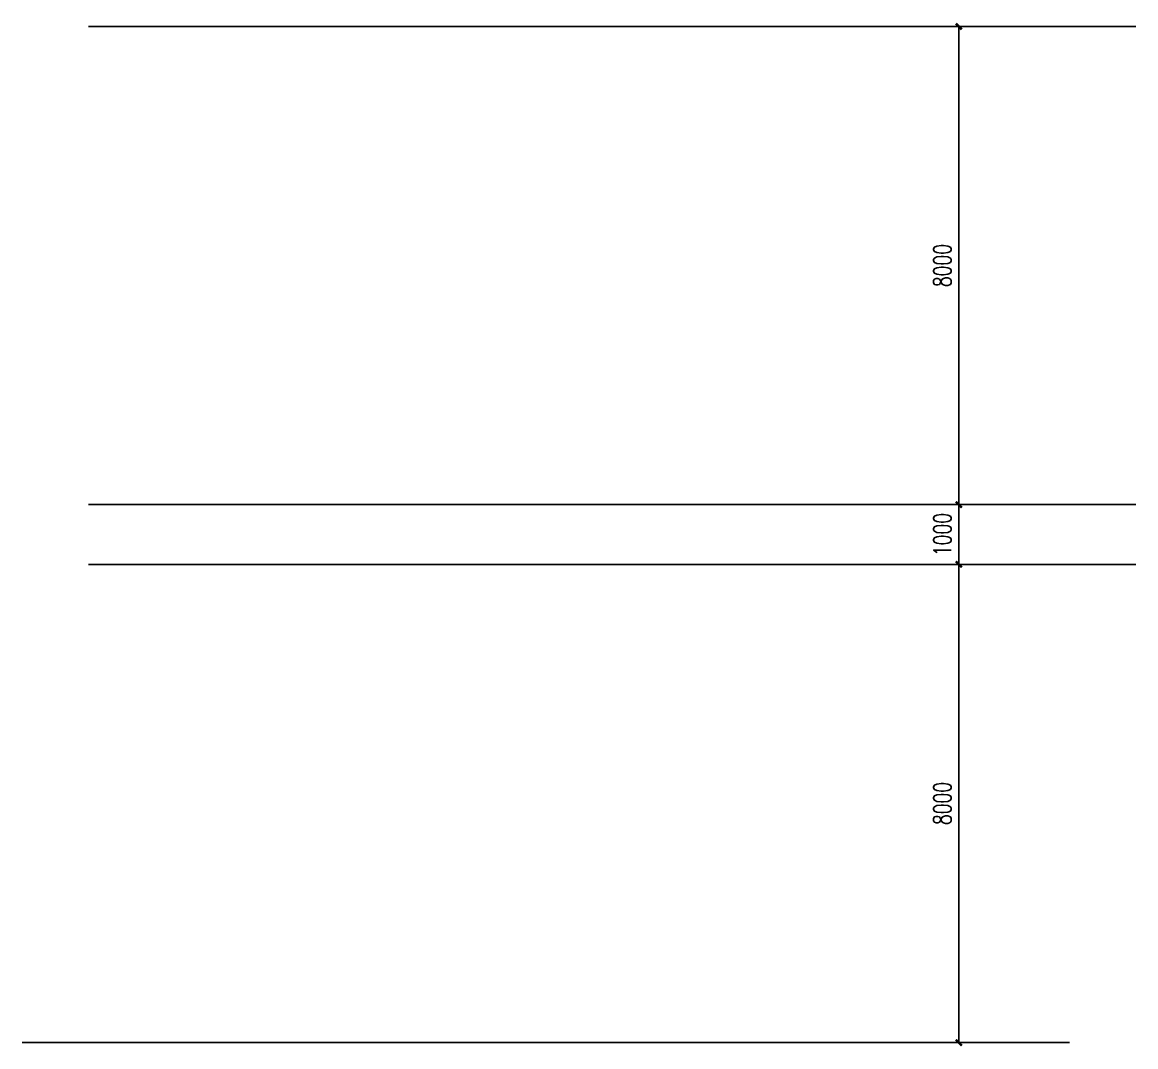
# Model space of a CAD drawing. Extents: x -1899985 to 1774885, y 556286 to 2175695.
# Drawn here: x -577545 to -558905, y 568187 to 585327 of the extents above; entities that cross this region are included whole.
import ezdxf

# ---------------------------------------------------------------- set-up
doc = ezdxf.new("R2010")
doc.units = 0
doc.header["$LTSCALE"] = 10
doc.header["$MEASUREMENT"] = 0
doc.linetypes.add('20剖面图$0$DASH', pattern=[0.35, 0.25, -0.1])
doc.layers.get('Defpoints').update_dxf_attribs({"color": 210})
for name, color, linetype in [('20剖面图$0$A-AXIS-D', 1, 'Continuous'), ('20剖面图$0$A-LIN-V', 9, 'Continuous'), ('A-LIN-V', 9, 'Continuous')]:
    doc.layers.add(name, color=color, linetype=linetype)
doc.styles.add('20剖面图$0$_TCH_DIM_T3', font='SIMPLEX', dxfattribs={"width": 0.705882, "bigfont": 'GBCBIG'})
doc.dimstyles.new('20剖面图$0$_TCH_ARCH&&100', dxfattribs={"dimtxt": 297.5, "dimasz": 100, "dimexe": 100, "dimexo": 100, "dimgap": 126.25, "dimtad": 1, "dimdec": 0, "dimzin": 0, "dimdsep": 46, "dimtxsty": '20剖面图$0$_TCH_DIM_T3', "dimblk": '20剖面图$0$_ArchTick', "dimcen": 0.09, "dimclrt": 7, "dimazin": 2, "dimtfac": 1, "dimtdec": 0, "dimtix": 1, "dimtmove": 2, "dimatfit": 3, "dimfxl": 1, "dimtolj": 1, "dimtzin": 0, "dimarcsym": 0})

# ---------------------------------------------------------------- blocks, each defined once
blk = doc.blocks.new('20剖面图$0$_ArchTick')
at = {"color": 0, "linetype": 'ByBlock', "const_width": 0.4}
blk.add_lwpolyline([(-0.5, -0.5), (0.5, 0.5)], dxfattribs=at)
blk = doc.blocks.new('*D591')
at = {"layer": '20剖面图$0$A-AXIS-D', "color": 0, "linetype": '20剖面图$0$DASH', "lineweight": -2, "transparency": 16777216}
for p, q in [((-566800, 576257), (-565467, 576257)), ((-565567, 568257), (-565567, 576257)), ((-566800, 568257), (-565467, 568257))]:
    blk.add_line(p, q, dxfattribs=at)
at = {"layer": 'Defpoints', "color": 0, "linetype": '20剖面图$0$DASH', "transparency": 16777216}
for p in [(-566900, 576257), (-565567, 576257), (-566900, 568257)]:
    blk.add_point(p, dxfattribs=at)
at = {"layer": '20剖面图$0$A-AXIS-D', "color": 0, "linetype": '20剖面图$0$DASH', "lineweight": -2, "transparency": 16777216, "xscale": 100, "yscale": 100, "zscale": 100}
for p, rotation in [((-565567, 576257), 90), ((-565567, 568257), 270)]:
    blk.add_blockref('20剖面图$0$_ArchTick', p, dxfattribs=dict(at, rotation=rotation))
at = {"layer": '20剖面图$0$A-AXIS-D', "color": 7, "linetype": '20剖面图$0$DASH', "transparency": 16777216, "insert": (-565842, 572257), "char_height": 297.5, "attachment_point": 5, "rotation": 90, "style": '20剖面图$0$_TCH_DIM_T3'}
blk.add_mtext('\\A1;8000', dxfattribs=at)
blk = doc.blocks.new('*D592')
at = {"layer": '20剖面图$0$A-AXIS-D', "color": 0, "linetype": '20剖面图$0$DASH', "lineweight": -2, "transparency": 16777216}
for p, q in [((-566800, 577257), (-565467, 577257)), ((-565567, 576257), (-565567, 577257)), ((-566800, 576257), (-565467, 576257))]:
    blk.add_line(p, q, dxfattribs=at)
at = {"layer": 'Defpoints', "color": 0, "linetype": '20剖面图$0$DASH', "transparency": 16777216}
for p in [(-566900, 577257), (-565567, 577257), (-566900, 576257)]:
    blk.add_point(p, dxfattribs=at)
at = {"layer": '20剖面图$0$A-AXIS-D', "color": 0, "linetype": '20剖面图$0$DASH', "lineweight": -2, "transparency": 16777216, "xscale": 100, "yscale": 100, "zscale": 100}
for p, rotation in [((-565567, 577257), 90), ((-565567, 576257), 270)]:
    blk.add_blockref('20剖面图$0$_ArchTick', p, dxfattribs=dict(at, rotation=rotation))
at = {"layer": '20剖面图$0$A-AXIS-D', "color": 7, "linetype": '20剖面图$0$DASH', "transparency": 16777216, "insert": (-565842, 576757), "char_height": 297.5, "attachment_point": 5, "rotation": 90, "style": '20剖面图$0$_TCH_DIM_T3'}
blk.add_mtext('\\A1;1000', dxfattribs=at)
blk = doc.blocks.new('*D593')
at = {"layer": '20剖面图$0$A-AXIS-D', "color": 0, "linetype": '20剖面图$0$DASH', "lineweight": -2, "transparency": 16777216}
for p, q in [((-566800, 585257), (-565467, 585257)), ((-565567, 577257), (-565567, 585257)), ((-566800, 577257), (-565467, 577257))]:
    blk.add_line(p, q, dxfattribs=at)
at = {"layer": 'Defpoints', "color": 0, "linetype": '20剖面图$0$DASH', "transparency": 16777216}
for p in [(-566900, 585257), (-565567, 585257), (-566900, 577257)]:
    blk.add_point(p, dxfattribs=at)
at = {"layer": '20剖面图$0$A-AXIS-D', "color": 0, "linetype": '20剖面图$0$DASH', "lineweight": -2, "transparency": 16777216, "xscale": 100, "yscale": 100, "zscale": 100}
for p, rotation in [((-565567, 585257), 90), ((-565567, 577257), 270)]:
    blk.add_blockref('20剖面图$0$_ArchTick', p, dxfattribs=dict(at, rotation=rotation))
at = {"layer": '20剖面图$0$A-AXIS-D', "color": 7, "linetype": '20剖面图$0$DASH', "transparency": 16777216, "insert": (-565842, 581257), "char_height": 297.5, "attachment_point": 5, "rotation": 90, "style": '20剖面图$0$_TCH_DIM_T3'}
blk.add_mtext('\\A1;8000', dxfattribs=at)
blk = doc.blocks.new('20剖面图$0$234234234234')
at = {"layer": '20剖面图$0$A-LIN-V', "linetype": '20剖面图$0$DASH'}
for points in [[(-580135.5, 585257.5), (-562605.5, 585257.5)], [(-580135.5, 577257.5), (-562605.5, 577257.5)], [(-580135.5, 576257.5), (-562605.5, 576257.5)], [(-581245.5, 568257.5), (-563715.5, 568257.5)]]:
    blk.add_lwpolyline(points, dxfattribs=at)
at = {"layer": '20剖面图$0$A-AXIS-D', "linetype": '20剖面图$0$DASH'}
for p1, p2, picture, middle in [((-566900.2, 577257.5), (-566900.2, 585257.5), '*D593', (-565841.9, 581257.5)), ((-566900.2, 576257.5), (-566900.2, 577257.5), '*D592', (-565841.9, 576757.5)), ((-566900.2, 568257.5), (-566900.2, 576257.5), '*D591', (-565841.9, 572257.5))]:
    dim = blk.add_aligned_dim(p1=p1, p2=p2, distance=-1333.3, dimstyle='20剖面图$0$_TCH_ARCH&&100', dxfattribs=at)
    dim.commit()
    dim.dimension.update_dxf_attribs({"geometry": picture, "text_midpoint": middle})
blk = doc.blocks.new('20剖面图')
at = {"layer": '20剖面图$0$A-LIN-V'}
blk.add_blockref('20剖面图$0$234234234234', (3700, 0), dxfattribs=at)

msp = doc.modelspace()

# ---------------------------------------------------------------- block references
at = {"layer": 'A-LIN-V'}
msp.add_blockref('20剖面图', (0, 0), dxfattribs=at)

doc.saveas('drawing.dxf')
